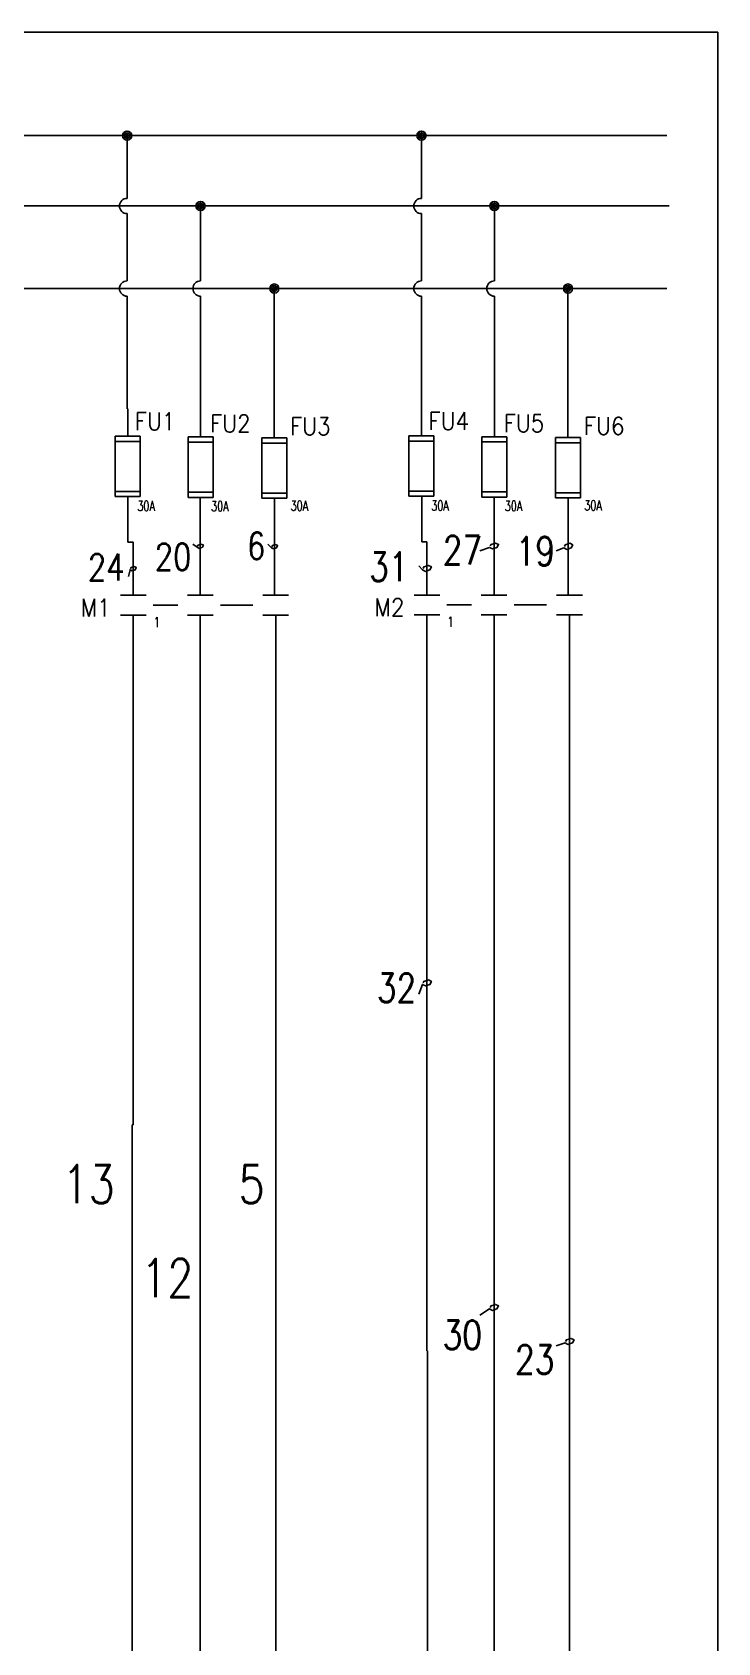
# Model space of a CAD drawing. Header units: millimetres. Extents: x 123.5 to 144.3, y 105.4 to 121.6.
# Drawn here: x 139.77 to 144.26, y 111.06 to 121.59 of the extents above; entities that cross this region are included whole.
import ezdxf
from ezdxf.enums import TextEntityAlignment as Align

# ---------------------------------------------------------------- set-up
doc = ezdxf.new("R2010")
doc.units = ezdxf.units.MM
for name, color, linetype in [('BLK_12AWG', 7, 'Continuous'), ('DESC', 250, 'Continuous'), ('LINK', 9, 'Continuous'), ('SYMS', 7, 'Continuous'), ('TAGS', 250, 'Continuous'), ('WIREFIXED', 7, 'Continuous'), ('WIRES', 7, 'Continuous'), ('XREFCHILD', 134, 'Continuous')]:
    doc.layers.add(name, color=color, linetype=linetype)
doc.layers.add('WIRENO', color=7, linetype='Continuous', true_color=0x000000)
doc.styles.add('WD', font='romans.shx')

# ---------------------------------------------------------------- blocks, each defined once
blk = doc.blocks.new('VMS21')
at = {"linetype": 'Continuous'}
for p, q in [((-0.08, 0.062), (0.08, 0.062)), ((-0.08, -0.062), (0.08, -0.062))]:
    blk.add_line(p, q, dxfattribs=at)
at = {"style": 'WD'}
for tag, p, height, width in [('INST', (0.125, 0.179), 0.0625, 0.7), ('LOC', (0.125, 0.094), 0.0625, 0.7), ('TAG2', (0.127, -0.045), 0.109, 0.9), ('XREF', (0.129, -0.137), 0.0625, 0.7), ('DESC1', (0.129, -0.226), 0.0625, 0.7), ('DESC2', (0.129, -0.311), 0.0625, 0.7)]:
    blk.add_attdef(tag, p, '', height=height, dxfattribs=dict(at, width=width))
at = {"linetype": 'Continuous', "style": 'WD', "width": 0.9, "flags": 8}
blk.add_attdef('TERM01', text='', height=0.0625, dxfattribs=at).set_placement((-0.031, 0.125), align=Align.RIGHT)
at = {"style": 'WD'}
for tag, p, flags in [('FAMILY', (-0.181, 0.003), 9), ('CONTACT', (-0.181, -0.014), 1)]:
    blk.add_attdef(tag, p, '', height=0.01, dxfattribs=dict(at, flags=flags))
at = {"color": 7, "style": 'WD'}
for tag, p in [('X4LINK', (-0.141, 0)), ('X1LINK', (0.125, 0))]:
    blk.add_attdef(tag, p, '', height=0.01, dxfattribs=at)
at = {"color": 7, "style": 'WD', "flags": 1}
for tag, p in [('X2TERM01', (0, 0.062)), ('X8TERM02', (0, -0.062))]:
    blk.add_attdef(tag, p, '', height=0.0109, dxfattribs=at)
at = {"linetype": 'Continuous', "style": 'WD', "width": 0.9, "flags": 8}
blk.add_attdef('TERM02', text='', height=0.0625, dxfattribs=at).set_placement((-0.031, -0.125), align=Align.TOP_RIGHT)
blk = doc.blocks.new('VFU1')
for p, q in [((-0.078, -0.188), (-0.078, 0.188)), ((-0.078, 0.188), (0.078, 0.188)), ((-0.078, 0.156), (0.078, 0.156)), ((0.078, 0.188), (0.078, -0.188)), ((-0.078, -0.156), (0.078, -0.156)), ((0.078, -0.188), (-0.078, -0.188))]:
    blk.add_line(p, q)
at = {"linetype": 'Continuous', "style": 'WD'}
for tag, height, flags, p in [('TERM01', 0.0625, 8, (-0.055, 0.207)), ('MFG', 0.01, 9, (-0.08, -0.088)), ('CAT', 0.01, 9, (-0.08, -0.073))]:
    blk.add_attdef(tag, text='', height=height, dxfattribs=dict(at, flags=flags)).set_placement(p, align=Align.RIGHT)
at = {"style": 'WD'}
for tag, p, height, width in [('INST', (0.281, 0.163), 0.0625, 0.7), ('LOC', (0.281, 0.078), 0.0625, 0.7), ('TAG1', (0.158, -0.061), 0.109, 0.9), ('DESC1', (0.281, -0.196), 0.0625, 0.7), ('DESC2', (0.281, -0.29), 0.0625, 0.7), ('DESC3', (0.281, -0.375), 0.0625, 0.7)]:
    blk.add_attdef(tag, p, '', height=height, dxfattribs=dict(at, width=width))
at = {"style": 'WD', "width": 0.7}
blk.add_attdef('RATING1', text='', height=0.0938, rotation=90, dxfattribs=at).set_placement((0, 0), align=Align.MIDDLE_CENTER)
at = {"color": 7, "style": 'WD', "flags": 1}
for tag, p in [('X2TERM01', (0, 0.188)), ('X8TERM02', (0, -0.188))]:
    blk.add_attdef(tag, p, '', height=0.0109, dxfattribs=at)
at = {"color": 7, "style": 'WD'}
for tag, p in [('X4LINK', (-0.125, 0)), ('X1LINK', (0.141, 0))]:
    blk.add_attdef(tag, p, '', height=0.01, dxfattribs=at)
at = {"linetype": 'Continuous', "style": 'WD', "flags": 9}
blk.add_attdef('ASSYCODE', text='', height=0.01, dxfattribs=at).set_placement((-0.098, -0.108), align=Align.CENTER)
at = {"style": 'WD', "flags": 9}
blk.add_attdef('FAMILY', text='', height=0.01, dxfattribs=at).set_placement((-0.08, -0.036), align=Align.RIGHT)
at = {"linetype": 'Continuous', "style": 'WD', "flags": 8}
blk.add_attdef('TERM02', text='', height=0.0625, dxfattribs=at).set_placement((-0.041, -0.213), align=Align.TOP_RIGHT)
blk = doc.blocks.new('WD_WNV')
at = {"linetype": 'Continuous', "style": 'WD', "width": 0.8}
blk.add_attdef('WIRENO', text='', height=0.125, dxfattribs=at).set_placement((-0.05, 0), align=Align.MIDDLE_RIGHT)
at = {"style": 'WD', "flags": 1}
for tag, p in [('W01USER', (-0.0625, 0.0938)), ('W02USER', (-0.0625, 0.0859)), ('W03USER', (-0.0625, 0.0781)), ('W04USER', (-0.0625, 0.0703)), ('W05USER', (-0.0625, 0.0625)), ('W06USER', (-0.0625, 0.0547)), ('W07USER', (-0.0625, 0.0469)), ('W08USER', (-0.0625, 0.0391)), ('W09USER', (-0.0625, 0.0312)), ('W10USER', (-0.0625, 0.0234))]:
    blk.add_attdef(tag, text='', height=0.005, dxfattribs=at).set_placement(p, align=Align.CENTER)
blk = doc.blocks.new('WDDOT')
for radius in [0.03, 0.0187, 0.00929]:
    blk.add_circle((0, 0), radius)

msp = doc.modelspace()

# ---------------------------------------------------------------- linework, layer by layer
at = {"color": 7, "linetype": 'Continuous'}
for p, q in [((144.256, 121.59), (123.506, 121.59)), ((144.256, 105.405), (144.256, 121.59))]:
    msp.add_line(p, q, dxfattribs=at)
at = {"layer": 'BLK_12AWG'}
for p, q in [((125.548, 120.914), (143.923, 120.914)), ((142.318, 120.504), (142.318, 120.914)), ((125.562, 120.454), (143.937, 120.454)), ((140.874, 119.964), (140.874, 120.454)), ((142.318, 119.964), (142.318, 120.404)), ((142.795, 119.964), (142.795, 120.454)), ((125.548, 119.914), (143.923, 119.914)), ((140.874, 118.942), (140.874, 119.864)), ((141.356, 118.937), (141.356, 119.914)), ((142.318, 118.95), (142.318, 119.864)), ((142.795, 118.944), (142.795, 119.864)), ((143.276, 118.939), (143.276, 119.914))]:
    msp.add_line(p, q, dxfattribs=at)
for centre in [(142.318, 120.454), (140.874, 119.914), (142.318, 119.914), (142.795, 119.914)]:
    msp.add_arc(centre, 0.05, 90, 270, dxfattribs=at)
at = {"layer": 'LINK'}
for points in [[(140.564, 117.843), (140.725, 117.843)], [(141.005, 117.843), (141.215, 117.843)], [(142.484, 117.845), (142.645, 117.845)], [(142.925, 117.845), (143.135, 117.845)]]:
    msp.add_lwpolyline(points, dxfattribs=at)
at = {"layer": 'WIREFIXED'}
for points in [[(142.7, 118.2), (142.763, 118.221), (142.783, 118.211), (142.812, 118.221), (142.822, 118.241), (142.802, 118.25), (142.773, 118.241), (142.768, 118.231)], [(143.2, 118.2), (143.249, 118.218), (143.268, 118.208), (143.298, 118.218), (143.307, 118.238), (143.288, 118.248), (143.258, 118.238), (143.253, 118.228)], [(142.3, 118.1), (142.324, 118.074), (142.344, 118.064), (142.374, 118.074), (142.383, 118.094), (142.364, 118.104), (142.334, 118.094), (142.329, 118.084)], [(142.3, 115.3), (142.324, 115.363), (142.344, 115.354), (142.374, 115.363), (142.383, 115.383), (142.364, 115.393), (142.334, 115.383), (142.329, 115.373)], [(142.7, 113.2), (142.763, 113.241), (142.783, 113.232), (142.812, 113.241), (142.822, 113.261), (142.802, 113.271), (142.773, 113.261), (142.768, 113.251)], [(143.2, 113), (143.257, 113.019), (143.276, 113.009), (143.306, 113.019), (143.316, 113.039), (143.296, 113.049), (143.266, 113.039), (143.261, 113.029)]]:
    msp.add_lwpolyline(points, dxfattribs=at)
at = {"layer": 'WIRENO'}
for points in [[(140.823, 118.242), (140.852, 118.222), (140.865, 118.215), (140.886, 118.222), (140.893, 118.236), (140.879, 118.243), (140.858, 118.236), (140.855, 118.229)], [(141.313, 118.242), (141.337, 118.219), (141.351, 118.212), (141.371, 118.219), (141.378, 118.233), (141.364, 118.24), (141.344, 118.233), (141.34, 118.226)], [(140.403, 118.032), (140.413, 118.075), (140.427, 118.068), (140.447, 118.075), (140.454, 118.089), (140.44, 118.096), (140.42, 118.089), (140.416, 118.082)]]:
    msp.add_lwpolyline(points, dxfattribs=at)
at = {"layer": 'WIRES'}
for p, q in [((140.394, 120.504), (140.394, 120.914)), ((140.394, 119.964), (140.394, 120.404)), ((140.394, 119.127), (140.394, 119.864)), ((140.399, 118.948), (140.399, 119.127)), ((140.399, 118.554), (140.399, 118.256)), ((140.872, 117.909), (140.872, 118.549)), ((141.358, 118.543), (141.358, 117.909)), ((142.32, 118.556), (142.32, 118.258)), ((142.793, 117.911), (142.793, 118.551)), ((143.278, 118.545), (143.278, 117.911)), ((140.399, 118.256), (140.434, 118.256)), ((140.434, 118.256), (140.434, 117.909)), ((142.32, 118.258), (142.354, 118.258)), ((142.354, 118.258), (142.354, 117.911)), ((140.434, 114.446), (140.434, 117.778)), ((140.872, 110.888), (140.872, 117.778)), ((141.366, 108.955), (141.366, 117.778)), ((142.354, 112.967), (142.354, 117.78)), ((142.793, 108.723), (142.793, 117.78)), ((143.286, 108.278), (143.286, 117.78)), ((140.427, 110.715), (140.427, 114.446)), ((140.427, 114.446), (140.434, 114.446)), ((142.358, 108.554), (142.358, 112.967))]:
    msp.add_line(p, q, dxfattribs=at)
for centre in [(140.394, 120.454), (140.394, 119.914)]:
    msp.add_arc(centre, 0.05, 90, 270, dxfattribs=at)

# ---------------------------------------------------------------- block references
at = {"layer": 'SYMS'}
for p in [(140.394, 120.914), (142.318, 120.914), (140.874, 120.454), (142.795, 120.454), (141.356, 119.914), (143.276, 119.914)]:
    msp.add_blockref('WDDOT', p, dxfattribs=at)
ref = msp.add_blockref('VFU1', (140.398, 118.751), dxfattribs=dict(at, xscale=1.05, yscale=1.05, zscale=1.05))
ref.add_attrib('DESC1', '30A', (140.461, 118.46), dxfattribs={"layer": 'DESC', "height": 0.0656, "style": 'WD', "width": 0.7})
ref.add_attrib('TAG1', 'FU1', (140.444, 118.988), dxfattribs={"layer": 'TAGS', "height": 0.1148, "style": 'WD', "width": 0.9})
ref = msp.add_blockref('VFU1', (140.874, 118.746), dxfattribs=dict(at, xscale=1.05, yscale=1.05, zscale=1.05))
ref.add_attrib('DESC1', '30A', (140.943, 118.458), dxfattribs={"layer": 'DESC', "height": 0.0656, "style": 'WD', "width": 0.7})
ref.add_attrib('TAG1', 'FU2', (140.936, 118.974), dxfattribs={"layer": 'TAGS', "height": 0.1148, "style": 'WD', "width": 0.9})
ref = msp.add_blockref('VFU1', (141.356, 118.74), dxfattribs=dict(at, xscale=1.05, yscale=1.05, zscale=1.05))
ref.add_attrib('DESC1', '30A', (141.463, 118.461), dxfattribs={"layer": 'DESC', "height": 0.0656, "style": 'WD', "width": 0.7})
ref.add_attrib('TAG1', 'FU3', (141.459, 118.956), dxfattribs={"layer": 'TAGS', "height": 0.1148, "style": 'WD', "width": 0.9})
ref = msp.add_blockref('VFU1', (142.318, 118.753), dxfattribs=dict(at, xscale=1.05, yscale=1.05, zscale=1.05))
ref.add_attrib('DESC1', '30A', (142.382, 118.462), dxfattribs={"layer": 'DESC', "height": 0.0656, "style": 'WD', "width": 0.7})
ref.add_attrib('TAG1', 'FU4', (142.364, 118.99), dxfattribs={"layer": 'TAGS', "height": 0.1148, "style": 'WD', "width": 0.9})
ref = msp.add_blockref('VFU1', (142.795, 118.748), dxfattribs=dict(at, xscale=1.05, yscale=1.05, zscale=1.05))
ref.add_attrib('DESC1', '30A', (142.863, 118.46), dxfattribs={"layer": 'DESC', "height": 0.0656, "style": 'WD', "width": 0.7})
ref.add_attrib('TAG1', 'FU5', (142.856, 118.976), dxfattribs={"layer": 'TAGS', "height": 0.1148, "style": 'WD', "width": 0.9})
ref = msp.add_blockref('VFU1', (143.276, 118.742), dxfattribs=dict(at, xscale=1.05, yscale=1.05, zscale=1.05))
ref.add_attrib('DESC1', '30A', (143.383, 118.463), dxfattribs={"layer": 'DESC', "height": 0.0656, "style": 'WD', "width": 0.7})
ref.add_attrib('TAG1', 'FU6', (143.38, 118.958), dxfattribs={"layer": 'TAGS', "height": 0.1148, "style": 'WD', "width": 0.9})
ref = msp.add_blockref('VMS21', (140.434, 117.843), dxfattribs=dict(at, xscale=1.05, yscale=1.05, zscale=1.05))
ref.add_attrib('XREF', '1', (140.569, 117.7), dxfattribs={"layer": 'XREFCHILD', "height": 0.0656, "style": 'WD', "width": 0.7})
ref.add_attrib('TAG2', 'M1', (140.091, 117.77), dxfattribs={"layer": 'TAGS', "height": 0.1148, "style": 'WD', "width": 0.9})
at = {"layer": 'SYMS', "xscale": 1.05, "yscale": 1.05, "zscale": 1.05}
for p in [(140.872, 117.843), (141.366, 117.843), (142.793, 117.845), (143.286, 117.845)]:
    msp.add_blockref('VMS21', p, dxfattribs=at)
at = {"layer": 'SYMS'}
ref = msp.add_blockref('VMS21', (142.354, 117.845), dxfattribs=dict(at, xscale=1.05, yscale=1.05, zscale=1.05))
ref.add_attrib('XREF', '1', (142.489, 117.702), dxfattribs={"layer": 'XREFCHILD', "height": 0.0656, "style": 'WD', "width": 0.7})
ref.add_attrib('TAG2', 'M2', (142.012, 117.772), dxfattribs={"layer": 'TAGS', "height": 0.1148, "style": 'WD', "width": 0.9})
at = {"layer": 'WIREFIXED'}
ref = msp.add_blockref('WD_WNV', (142.88, 118.259), dxfattribs=dict(at, xscale=1.5, yscale=1.5, zscale=1.5))
ref.add_attrib('WIRENOF', '27', dxfattribs={"linetype": 'Continuous', "height": 0.1875, "style": 'WD', "width": 0.8}).set_placement((142.715, 118.203), align=Align.MIDDLE_RIGHT)
ref = msp.add_blockref('WD_WNV', (143.357, 118.252), dxfattribs=dict(at, xscale=1.5, yscale=1.5, zscale=1.5))
ref.add_attrib('WIRENOF', '19', dxfattribs={"linetype": 'Continuous', "height": 0.1875, "style": 'WD', "width": 0.8}).set_placement((143.191, 118.196), align=Align.MIDDLE_RIGHT)
ref = msp.add_blockref('WD_WNV', (142.399, 118.15), dxfattribs=dict(at, xscale=1.5, yscale=1.5, zscale=1.5))
ref.add_attrib('WIRENOF', '31', dxfattribs={"linetype": 'Continuous', "height": 0.1875, "style": 'WD', "width": 0.8}).set_placement((142.233, 118.095), align=Align.MIDDLE_RIGHT)
ref = msp.add_blockref('WD_WNV', (142.45, 115.396), dxfattribs=dict(at, xscale=1.5, yscale=1.5, zscale=1.5))
ref.add_attrib('WIRENOF', '32', dxfattribs={"linetype": 'Continuous', "height": 0.1875, "style": 'WD', "width": 0.8}).set_placement((142.284, 115.341), align=Align.MIDDLE_RIGHT)
ref = msp.add_blockref('WD_WNV', (140.535, 114.131), dxfattribs=dict(at, xscale=2, yscale=2, zscale=2))
ref.add_attrib('WIRENOF', '13', dxfattribs={"linetype": 'Continuous', "height": 0.25, "style": 'WD', "width": 0.8}).set_placement((140.314, 114.057), align=Align.MIDDLE_RIGHT)
ref = msp.add_blockref('WD_WNV', (141.514, 114.131), dxfattribs=dict(at, xscale=2, yscale=2, zscale=2))
ref.add_attrib('WIRENOF', '5', dxfattribs={"linetype": 'Continuous', "height": 0.25, "style": 'WD', "width": 0.8}).set_placement((141.293, 114.057), align=Align.MIDDLE_RIGHT)
ref = msp.add_blockref('WD_WNV', (141.049, 113.517), dxfattribs=dict(at, xscale=2, yscale=2, zscale=2))
ref.add_attrib('WIRENOF', '12', dxfattribs={"linetype": 'Continuous', "height": 0.25, "style": 'WD', "width": 0.8}).set_placement((140.828, 113.443), align=Align.MIDDLE_RIGHT)
ref = msp.add_blockref('WD_WNV', (142.879, 113.126), dxfattribs=dict(at, xscale=1.5, yscale=1.5, zscale=1.5))
ref.add_attrib('WIRENOF', '30', dxfattribs={"linetype": 'Continuous', "height": 0.1875, "style": 'WD', "width": 0.8}).set_placement((142.714, 113.071), align=Align.MIDDLE_RIGHT)
ref = msp.add_blockref('WD_WNV', (143.353, 112.965), dxfattribs=dict(at, xscale=1.5, yscale=1.5, zscale=1.5))
ref.add_attrib('WIRENOF', '23', dxfattribs={"linetype": 'Continuous', "height": 0.1875, "style": 'WD', "width": 0.8}).set_placement((143.187, 112.91), align=Align.MIDDLE_RIGHT)
at = {"layer": 'WIRENO'}
ref = msp.add_blockref('WD_WNV', (141.453, 118.282), dxfattribs=dict(at, xscale=1.4, yscale=1.4, zscale=1.4))
ref.add_attrib('WIRENO', '6', dxfattribs={"linetype": 'Continuous', "height": 0.175, "style": 'WD', "width": 0.8}).set_placement((141.298, 118.231), align=Align.MIDDLE_RIGHT)
ref = msp.add_blockref('WD_WNV', (140.531, 118.144), dxfattribs=dict(at, xscale=1.4, yscale=1.4, zscale=1.4))
ref.add_attrib('WIRENO', '24', dxfattribs={"linetype": 'Continuous', "height": 0.175, "style": 'WD', "width": 0.8}).set_placement((140.377, 118.092), align=Align.MIDDLE_RIGHT)
ref = msp.add_blockref('WD_WNV', (140.969, 118.212), dxfattribs=dict(at, xscale=1.4, yscale=1.4, zscale=1.4))
ref.add_attrib('WIRENO', '20', dxfattribs={"linetype": 'Continuous', "height": 0.175, "style": 'WD', "width": 0.8}).set_placement((140.814, 118.16), align=Align.MIDDLE_RIGHT)

doc.saveas('drawing.dxf')
